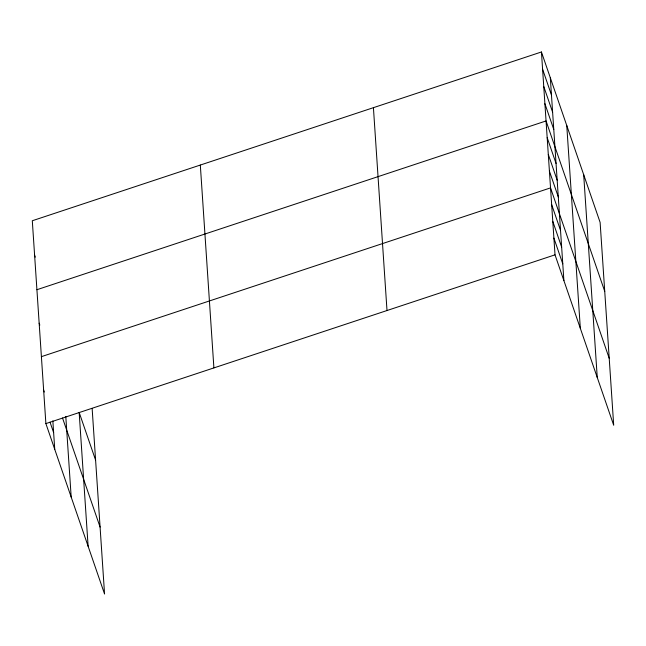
<?xml version="1.0" encoding="UTF-8"?>
<svg xmlns="http://www.w3.org/2000/svg" width="646" height="646" viewBox="0 0 646 646"><rect width="100%" height="100%" fill="white"/><g stroke="black" fill="none" stroke-linecap="round" stroke-linejoin="round"><path stroke-width="0.97" d="M541.437 51.979L555.019 254.831L613.7 425.254L600.118 222.402L541.437 51.979L32.3 220.746L45.882 423.598L104.563 594.021L92.136 408.417M36.919 289.715L546.056 120.947L604.737 291.37M41.401 356.657L550.537 187.889L609.218 358.312M45.882 423.598L555.019 254.831M542.592 69.219L551.466 94.986M543.746 86.467L552.621 112.226M544.901 103.707L553.775 129.475M547.178 137.679L556.053 163.446M548.301 154.418L557.167 180.186M549.415 171.15L558.289 196.917M551.66 204.62L560.534 230.388M552.782 221.36L561.649 247.127M553.897 238.091L562.771 263.859M34.609 255.235L35.264 257.14M95.6 460.138L79.159 412.406L88.122 546.282M39.156 323.186L39.818 325.1M62.517 417.994L100.082 527.079M43.637 390.127L44.299 392.041M50.017 422.137L53.634 432.634M583.685 174.662L597.259 377.514M566.752 125.486L580.326 328.329M550.311 77.746L563.893 280.598M373.42 107.672L387.002 310.524M200.317 165.053L213.899 367.905M65.787 416.379L71.189 497.105M52.843 420.821L54.748 449.366"/></g></svg>
